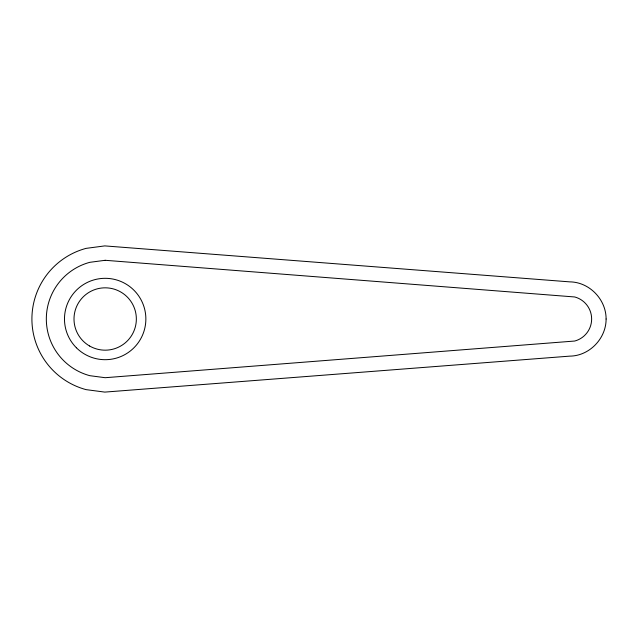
<?xml version="1.0" encoding="UTF-8"?>
<svg xmlns="http://www.w3.org/2000/svg" width="638" height="638" viewBox="0 0 638 638"><rect width="100%" height="100%" fill="white"/><g stroke="black" fill="none" stroke-linecap="round" stroke-linejoin="round"><path stroke-width="0.96" d="M606.1 319C606.196 338.523 589.392 355.98 569.782 356.132L104.784 392.099L86.098 389.635A73.131 73.131 0 0 1 86.098 248.365L104.784 245.901L569.782 281.868C589.392 282.02 606.196 299.477 606.1 319M105.174 260.296L89.838 262.314A58.68 58.68 0 0 0 89.838 375.686L105.174 377.704L574.75 341.027A22.809 22.809 0 0 0 574.75 296.973L105.174 260.296M76.4 347.774A40.688 40.688 0 0 0 144.475 329.535A40.688 40.688 0 0 0 94.639 279.699A40.688 40.688 0 0 0 76.4 347.774M89.583 345.995A31.174 31.174 0 0 0 136.349 319A31.174 31.174 0 0 0 89.583 292.005A31.174 31.174 0 0 0 89.583 345.995"/></g></svg>
